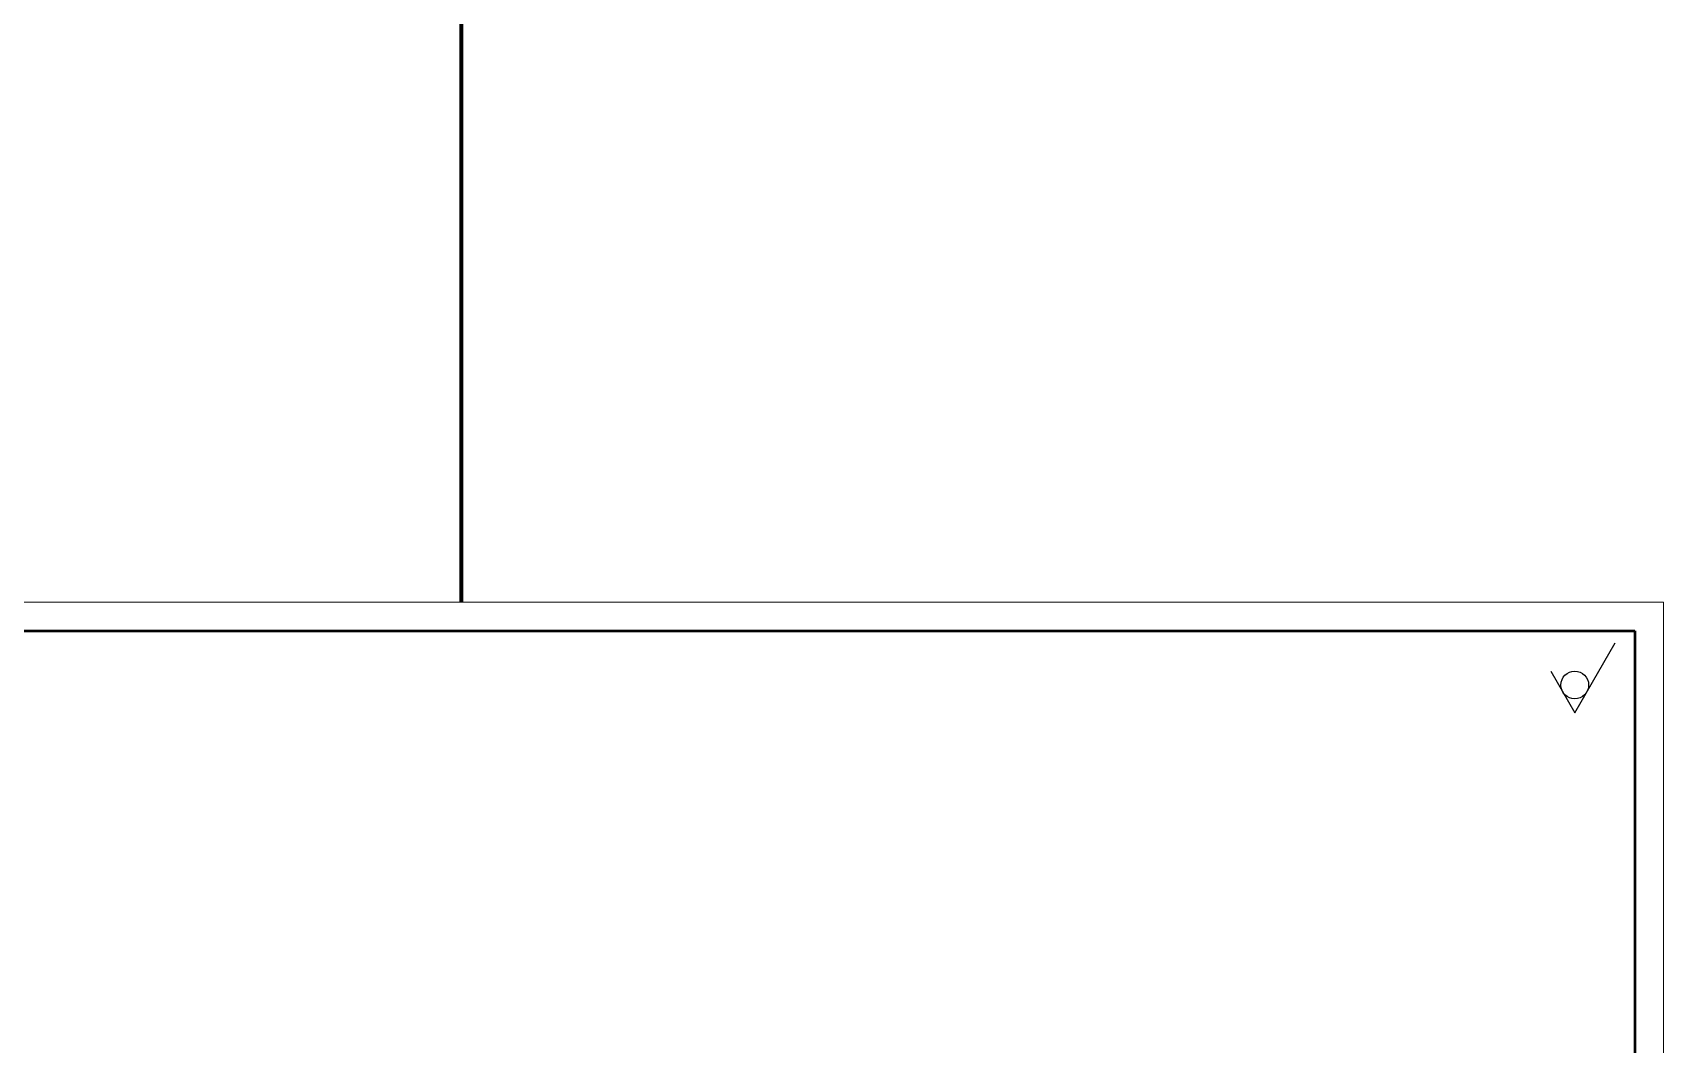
# Model space of a CAD drawing. Header units: millimetres. Extents: x 937859 to 970574, y 987894 to 996517.
# Drawn here: x 940200.6 to 940485.5, y 989736.4 to 989913.1 of the extents above; entities that cross this region are included whole.
import ezdxf

# ---------------------------------------------------------------- set-up
doc = ezdxf.new("R2010")
doc.units = ezdxf.units.MM
doc.header["$LTSCALE"] = 0.5

msp = doc.modelspace()

# ---------------------------------------------------------------- linework, layer by layer
at = {"color": 1, "lineweight": 90}
msp.add_line((940275.542, 989813.584), (940275.542, 990063.234), dxfattribs=at)
at = {"lineweight": 5}
for p, q in [((940065.542, 989813.584), (940485.542, 989813.584)), ((940485.542, 989813.584), (940485.542, 989516.584))]:
    msp.add_line(p, q, dxfattribs=at)
at = {"lineweight": 50}
for p, q in [((940085.542, 989808.584), (940480.542, 989808.584)), ((940480.542, 989808.584), (940480.542, 989521.584))]:
    msp.add_line(p, q, dxfattribs=at)
for p, q in [((940470.063, 989794.273), (940477.106, 989806.47)), ((940465.866, 989801.543), (940470.063, 989794.273)), ((940470.063, 989794.273), (940474.26, 989801.543))]:
    msp.add_line(p, q)
msp.add_circle((940470.063, 989799.119), 2.423)

doc.saveas('drawing.dxf')
